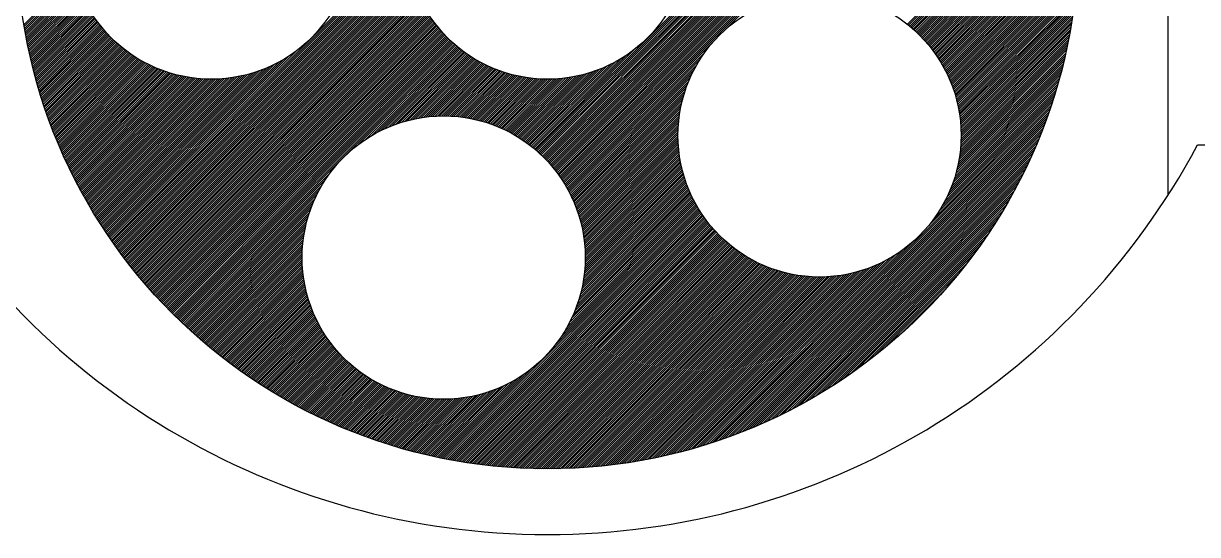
# Model space of a CAD drawing. Extents: x 289.68 to 298.89, y 147.27 to 156.69.
# Drawn here: x 292.2447 to 292.4985, y 149.7448 to 149.8552 of the extents above; entities that cross this region are included whole.
import ezdxf

# ---------------------------------------------------------------- set-up
doc = ezdxf.new("R2010")
doc.units = 0
doc.header["$MEASUREMENT"] = 0
doc.layers.add('DETALHES', color=4, linetype='CONTINUOUS')

msp = doc.modelspace()

# ---------------------------------------------------------------- linework, layer by layer
at = {"layer": 'DETALHES', "color": 3}
for p, q in [((292.49204, 149.93108), (292.49204, 149.81805)), ((292.49847, 149.829), (292.75, 149.829))]:
    msp.add_line(p, q, dxfattribs=at)
at = {"layer": 'DETALHES', "color": 1}
for p, q in [((292.39666, 149.85413), (292.43324, 149.89071)), ((292.43575, 149.85505), (292.47146, 149.89076)), ((292.43601, 149.85485), (292.47151, 149.89036)), ((292.36098, 149.82163), (292.42701, 149.88766)), ((292.36116, 149.82135), (292.42773, 149.88793)), ((292.36134, 149.82108), (292.42849, 149.88823)), ((292.36151, 149.8208), (292.42929, 149.88857)), ((292.36168, 149.82051), (292.43014, 149.88897)), ((292.36185, 149.82023), (292.43106, 149.88944)), ((292.36202, 149.81994), (292.43208, 149.89)), ((292.43626, 149.85465), (292.47157, 149.88996)), ((292.4365, 149.85444), (292.47163, 149.88956)), ((292.43675, 149.85423), (292.47168, 149.88916)), ((292.43699, 149.85402), (292.47174, 149.88876)), ((292.43723, 149.85381), (292.47179, 149.88836)), ((292.43747, 149.85359), (292.47184, 149.88796)), ((292.43771, 149.85337), (292.47189, 149.88755)), ((292.35543, 149.82789), (292.4136, 149.88606)), ((292.35567, 149.82768), (292.41401, 149.88602)), ((292.35591, 149.82747), (292.41443, 149.88598)), ((292.35615, 149.82725), (292.41485, 149.88595)), ((292.35639, 149.82703), (292.41528, 149.88593)), ((292.35662, 149.82681), (292.41572, 149.88591)), ((292.35685, 149.82659), (292.41616, 149.8859)), ((292.35708, 149.82636), (292.41661, 149.88589)), ((292.35731, 149.82614), (292.41707, 149.8859)), ((292.35753, 149.82591), (292.41753, 149.8859)), ((292.35775, 149.82567), (292.418, 149.88592)), ((292.35797, 149.82544), (292.41848, 149.88594)), ((292.35819, 149.8252), (292.41896, 149.88597)), ((292.35841, 149.82496), (292.41946, 149.88601)), ((292.35862, 149.82472), (292.41996, 149.88606)), ((292.35883, 149.82448), (292.42047, 149.88612)), ((292.35904, 149.82423), (292.421, 149.88619)), ((292.35924, 149.82398), (292.42153, 149.88627)), ((292.35944, 149.82373), (292.42207, 149.88636)), ((292.35964, 149.82347), (292.42263, 149.88646)), ((292.35984, 149.82322), (292.4232, 149.88658)), ((292.36004, 149.82296), (292.42379, 149.88671)), ((292.36023, 149.8227), (292.42439, 149.88686)), ((292.36042, 149.82243), (292.42502, 149.88703)), ((292.36061, 149.82217), (292.42566, 149.88721)), ((292.36079, 149.8219), (292.42632, 149.88742)), ((292.43794, 149.85315), (292.47194, 149.88715)), ((292.43817, 149.85293), (292.47198, 149.88674)), ((292.4384, 149.8527), (292.47203, 149.88633)), ((292.43862, 149.85247), (292.47207, 149.88592)), ((292.43885, 149.85224), (292.47212, 149.88551)), ((292.43907, 149.85201), (292.47216, 149.8851)), ((292.43929, 149.85177), (292.4722, 149.88468)), ((292.43951, 149.85153), (292.47224, 149.88427)), ((292.43972, 149.85129), (292.47228, 149.88385)), ((292.43993, 149.85105), (292.47231, 149.88343)), ((292.44014, 149.85081), (292.47235, 149.88301)), ((292.44035, 149.85056), (292.47238, 149.88259)), ((292.44055, 149.85031), (292.47241, 149.88217)), ((292.44075, 149.85006), (292.47244, 149.88175)), ((292.44095, 149.8498), (292.47247, 149.88132)), ((292.44115, 149.84954), (292.4725, 149.88089)), ((292.44135, 149.84928), (292.47252, 149.88046)), ((292.44154, 149.84902), (292.47255, 149.88003)), ((292.44173, 149.84876), (292.47257, 149.8796)), ((292.44191, 149.84849), (292.47259, 149.87917)), ((292.4421, 149.84822), (292.47261, 149.87873)), ((292.44228, 149.84795), (292.47263, 149.8783)), ((292.44246, 149.84767), (292.47265, 149.87786)), ((292.44264, 149.8474), (292.47266, 149.87742)), ((292.44281, 149.84712), (292.47267, 149.87698)), ((292.44298, 149.84683), (292.47269, 149.87654)), ((292.44315, 149.84655), (292.4727, 149.87609)), ((292.44332, 149.84626), (292.4727, 149.87565)), ((292.44348, 149.84597), (292.47271, 149.8752)), ((292.26349, 149.80865), (292.32739, 149.87256)), ((292.44365, 149.84568), (292.47272, 149.87475)), ((292.44381, 149.84538), (292.47272, 149.8743)), ((292.44396, 149.84508), (292.47272, 149.87384)), ((292.44411, 149.84478), (292.47272, 149.87339)), ((292.44426, 149.84448), (292.47272, 149.87293)), ((292.44441, 149.84417), (292.47271, 149.87247)), ((292.26367, 149.80838), (292.32741, 149.87212)), ((292.26386, 149.80812), (292.32744, 149.8717)), ((292.26405, 149.80785), (292.32747, 149.87127)), ((292.26424, 149.80758), (292.32751, 149.87086)), ((292.26442, 149.80732), (292.32755, 149.87044)), ((292.26461, 149.80705), (292.3276, 149.87004)), ((292.44456, 149.84386), (292.47271, 149.87201)), ((292.4447, 149.84355), (292.4727, 149.87155)), ((292.44484, 149.84324), (292.47269, 149.87109)), ((292.44497, 149.84292), (292.47268, 149.87062)), ((292.44511, 149.8426), (292.47266, 149.87015)), ((292.2648, 149.80679), (292.32765, 149.86963)), ((292.26499, 149.80652), (292.32771, 149.86924)), ((292.26518, 149.80626), (292.32777, 149.86884)), ((292.26538, 149.806), (292.32784, 149.86846)), ((292.26557, 149.80573), (292.32791, 149.86807)), ((292.26576, 149.80547), (292.32798, 149.86769)), ((292.26596, 149.80521), (292.32806, 149.86732)), ((292.44524, 149.84227), (292.47265, 149.86968)), ((292.44536, 149.84194), (292.47263, 149.86921)), ((292.44549, 149.84161), (292.47261, 149.86873)), ((292.44561, 149.84128), (292.47259, 149.86826)), ((292.44572, 149.84094), (292.47256, 149.86778)), ((292.44584, 149.8406), (292.47254, 149.8673)), ((292.24478, 149.85492), (292.25573, 149.86587)), ((292.24484, 149.85453), (292.25583, 149.86552)), ((292.24491, 149.85414), (292.25593, 149.86516)), ((292.24498, 149.85376), (292.25604, 149.86481)), ((292.26615, 149.80495), (292.32814, 149.86694)), ((292.26634, 149.80469), (292.32823, 149.86658)), ((292.26654, 149.80443), (292.32832, 149.86621)), ((292.26674, 149.80418), (292.32841, 149.86585)), ((292.26693, 149.80392), (292.32851, 149.8655)), ((292.26713, 149.80366), (292.32861, 149.86514)), ((292.26733, 149.80341), (292.32872, 149.86479)), ((292.44595, 149.84026), (292.47251, 149.86682)), ((292.44606, 149.83991), (292.47248, 149.86633)), ((292.44616, 149.83956), (292.47244, 149.86584)), ((292.44626, 149.83921), (292.47241, 149.86535)), ((292.44636, 149.83885), (292.47237, 149.86486)), ((292.24505, 149.85337), (292.25614, 149.86447)), ((292.24512, 149.85299), (292.25626, 149.86413)), ((292.24519, 149.8526), (292.25637, 149.86379)), ((292.24526, 149.85222), (292.25649, 149.86345)), ((292.24534, 149.85184), (292.25661, 149.86312)), ((292.24541, 149.85146), (292.25674, 149.86279)), ((292.24549, 149.85108), (292.25686, 149.86246)), ((292.24556, 149.85071), (292.25699, 149.86214)), ((292.26753, 149.80315), (292.32883, 149.86445)), ((292.26773, 149.8029), (292.32894, 149.86411)), ((292.26793, 149.80264), (292.32905, 149.86377)), ((292.26813, 149.80239), (292.32917, 149.86343)), ((292.26833, 149.80214), (292.32929, 149.8631)), ((292.26853, 149.80188), (292.32942, 149.86277)), ((292.26874, 149.80163), (292.32955, 149.86244)), ((292.44645, 149.83849), (292.47233, 149.86437)), ((292.44654, 149.83812), (292.47229, 149.86387)), ((292.44662, 149.83775), (292.47225, 149.86337)), ((292.44671, 149.83738), (292.4722, 149.86287)), ((292.44678, 149.837), (292.47215, 149.86237)), ((292.24564, 149.85033), (292.25713, 149.86182)), ((292.24572, 149.84995), (292.25727, 149.8615)), ((292.2458, 149.84958), (292.2574, 149.86119)), ((292.24588, 149.84921), (292.25755, 149.86087)), ((292.24596, 149.84883), (292.25769, 149.86057)), ((292.24605, 149.84846), (292.25784, 149.86026)), ((292.24613, 149.84809), (292.25799, 149.85996)), ((292.24622, 149.84772), (292.25815, 149.85966)), ((292.26894, 149.80138), (292.32968, 149.86212)), ((292.26914, 149.80113), (292.32981, 149.8618)), ((292.26935, 149.80088), (292.32995, 149.86148)), ((292.26955, 149.80063), (292.33009, 149.86117)), ((292.26976, 149.80038), (292.33023, 149.86086)), ((292.26997, 149.80014), (292.33038, 149.86055)), ((292.27017, 149.79989), (292.33053, 149.86024)), ((292.27038, 149.79964), (292.33068, 149.85994)), ((292.27059, 149.7994), (292.33083, 149.85964)), ((292.44686, 149.83662), (292.4721, 149.86186)), ((292.44692, 149.83623), (292.47204, 149.86135)), ((292.44699, 149.83584), (292.47199, 149.86084)), ((292.44705, 149.83545), (292.47193, 149.86033)), ((292.4471, 149.83505), (292.47187, 149.85981)), ((292.2463, 149.84736), (292.2583, 149.85936)), ((292.24639, 149.84699), (292.25846, 149.85906)), ((292.24648, 149.84662), (292.25863, 149.85877)), ((292.24657, 149.84626), (292.25879, 149.85848)), ((292.24666, 149.84589), (292.25896, 149.8582)), ((292.24675, 149.84553), (292.25913, 149.85791)), ((292.24684, 149.84517), (292.2593, 149.85763)), ((292.24694, 149.84481), (292.25948, 149.85735)), ((292.24703, 149.84445), (292.25965, 149.85707)), ((292.2708, 149.79915), (292.33099, 149.85934)), ((292.27101, 149.79891), (292.33115, 149.85905)), ((292.27122, 149.79866), (292.33131, 149.85875)), ((292.27143, 149.79842), (292.33148, 149.85846)), ((292.27164, 149.79818), (292.33164, 149.85818)), ((292.27186, 149.79794), (292.33181, 149.85789)), ((292.27207, 149.79769), (292.33199, 149.85761)), ((292.27228, 149.79745), (292.33216, 149.85733)), ((292.44715, 149.83465), (292.4718, 149.85929)), ((292.4472, 149.83424), (292.47173, 149.85877)), ((292.44724, 149.83382), (292.47166, 149.85825)), ((292.44727, 149.8334), (292.47159, 149.85772)), ((292.4473, 149.83298), (292.47151, 149.85719)), ((292.24713, 149.84409), (292.25984, 149.8568)), ((292.24722, 149.84373), (292.26002, 149.85653)), ((292.24732, 149.84338), (292.2602, 149.85626)), ((292.24742, 149.84302), (292.26039, 149.85599)), ((292.24752, 149.84266), (292.26058, 149.85573)), ((292.24762, 149.84231), (292.26078, 149.85547)), ((292.24772, 149.84196), (292.26097, 149.85521)), ((292.24782, 149.84161), (292.26117, 149.85495)), ((292.24792, 149.84125), (292.26137, 149.8547)), ((292.2725, 149.79721), (292.33234, 149.85706)), ((292.27271, 149.79697), (292.33252, 149.85678)), ((292.27293, 149.79674), (292.3327, 149.85651)), ((292.27314, 149.7965), (292.33289, 149.85624)), ((292.27336, 149.79626), (292.33308, 149.85598)), ((292.27358, 149.79602), (292.33327, 149.85571)), ((292.2738, 149.79579), (292.33346, 149.85545)), ((292.27401, 149.79555), (292.33366, 149.85519)), ((292.27423, 149.79532), (292.33386, 149.85494)), ((292.27445, 149.79508), (292.33406, 149.85468)), ((292.44733, 149.83255), (292.47143, 149.85666)), ((292.44735, 149.83211), (292.47135, 149.85612)), ((292.44736, 149.83167), (292.47127, 149.85558)), ((292.44736, 149.83122), (292.47118, 149.85504)), ((292.24803, 149.8409), (292.26157, 149.85445)), ((292.24813, 149.84055), (292.26178, 149.8542)), ((292.24824, 149.84021), (292.26199, 149.85395)), ((292.24835, 149.83986), (292.2622, 149.85371)), ((292.24845, 149.83951), (292.26241, 149.85347)), ((292.24856, 149.83917), (292.26262, 149.85323)), ((292.24867, 149.83882), (292.26284, 149.85299)), ((292.24878, 149.83848), (292.26306, 149.85275)), ((292.24889, 149.83813), (292.26328, 149.85252)), ((292.24901, 149.83779), (292.26351, 149.85229)), ((292.24912, 149.83745), (292.26373, 149.85206)), ((292.27468, 149.79485), (292.33426, 149.85443)), ((292.2749, 149.79462), (292.33446, 149.85418)), ((292.27512, 149.79438), (292.33467, 149.85394)), ((292.27534, 149.79415), (292.33488, 149.85369)), ((292.27556, 149.79392), (292.3351, 149.85345)), ((292.27579, 149.79369), (292.33531, 149.85321)), ((292.27601, 149.79346), (292.33553, 149.85297)), ((292.27624, 149.79323), (292.33575, 149.85274)), ((292.27646, 149.793), (292.33597, 149.85251)), ((292.27669, 149.79277), (292.33619, 149.85228)), ((292.27692, 149.79255), (292.33642, 149.85205)), ((292.44729, 149.82887), (292.47069, 149.85227)), ((292.44732, 149.82936), (292.47079, 149.85283)), ((292.44734, 149.82983), (292.47089, 149.85339)), ((292.44736, 149.83077), (292.47109, 149.85449)), ((292.44736, 149.8303), (292.47099, 149.85394)), ((292.24923, 149.83711), (292.26396, 149.85184)), ((292.24935, 149.83677), (292.26419, 149.85162)), ((292.24947, 149.83643), (292.26443, 149.8514)), ((292.24958, 149.8361), (292.26466, 149.85118)), ((292.2497, 149.83576), (292.2649, 149.85096)), ((292.24982, 149.83542), (292.26514, 149.85075)), ((292.24994, 149.83509), (292.26539, 149.85054)), ((292.25006, 149.83475), (292.26563, 149.85033)), ((292.25018, 149.83442), (292.26588, 149.85012)), ((292.2503, 149.83409), (292.26613, 149.84992)), ((292.25042, 149.83376), (292.26639, 149.84972)), ((292.25055, 149.83343), (292.26664, 149.84952)), ((292.27715, 149.79232), (292.33665, 149.85183)), ((292.27737, 149.79209), (292.33688, 149.8516)), ((292.2776, 149.79187), (292.33712, 149.85138)), ((292.27783, 149.79164), (292.33735, 149.85116)), ((292.27806, 149.79142), (292.33759, 149.85095)), ((292.27829, 149.7912), (292.33783, 149.85074)), ((292.27853, 149.79097), (292.33808, 149.85053)), ((292.31712, 149.82912), (292.33832, 149.85032)), ((292.31866, 149.8302), (292.33857, 149.85011)), ((292.31988, 149.83096), (292.33882, 149.84991)), ((292.32093, 149.83156), (292.33908, 149.84971)), ((292.32188, 149.83205), (292.33933, 149.84951)), ((292.35518, 149.8281), (292.37654, 149.84945)), ((292.36219, 149.81965), (292.39369, 149.85116)), ((292.44707, 149.82684), (292.47023, 149.85)), ((292.44714, 149.82736), (292.47035, 149.85057)), ((292.4472, 149.82787), (292.47046, 149.85114)), ((292.44725, 149.82838), (292.47058, 149.85171)), ((292.25067, 149.8331), (292.2669, 149.84932)), ((292.2508, 149.83277), (292.26716, 149.84913)), ((292.25092, 149.83244), (292.26742, 149.84894)), ((292.25105, 149.83211), (292.26769, 149.84875)), ((292.25118, 149.83179), (292.26796, 149.84856)), ((292.25131, 149.83146), (292.26823, 149.84838)), ((292.25144, 149.83113), (292.2685, 149.8482)), ((292.25157, 149.83081), (292.26878, 149.84802)), ((292.2517, 149.83049), (292.26905, 149.84784)), ((292.25183, 149.83016), (292.26933, 149.84767)), ((292.25196, 149.82984), (292.26962, 149.8475)), ((292.2521, 149.82952), (292.2699, 149.84733)), ((292.25223, 149.8292), (292.27019, 149.84716)), ((292.25237, 149.82888), (292.27048, 149.847)), ((292.26294, 149.80946), (292.30097, 149.8475)), ((292.26312, 149.80919), (292.30219, 149.84827)), ((292.2633, 149.80892), (292.30375, 149.84937)), ((292.32275, 149.83247), (292.33959, 149.84931)), ((292.32356, 149.83283), (292.33985, 149.84912)), ((292.32433, 149.83314), (292.34011, 149.84893)), ((292.32506, 149.83342), (292.34038, 149.84874)), ((292.32576, 149.83366), (292.34065, 149.84855)), ((292.32643, 149.83388), (292.34092, 149.84837)), ((292.32708, 149.83407), (292.34119, 149.84819)), ((292.3277, 149.83425), (292.34147, 149.84801)), ((292.32831, 149.8344), (292.34174, 149.84783)), ((292.3289, 149.83454), (292.34203, 149.84766)), ((292.32948, 149.83466), (292.34231, 149.84749)), ((292.33004, 149.83477), (292.3426, 149.84732)), ((292.33059, 149.83486), (292.34288, 149.84715)), ((292.33113, 149.83494), (292.34318, 149.84699)), ((292.35443, 149.82871), (292.37265, 149.84693)), ((292.35468, 149.82851), (292.37371, 149.84754)), ((292.35493, 149.8283), (292.37495, 149.84832)), ((292.36235, 149.81936), (292.39195, 149.84896)), ((292.36251, 149.81907), (292.39098, 149.84754)), ((292.44655, 149.82405), (292.46957, 149.84706)), ((292.44668, 149.82463), (292.46971, 149.84766)), ((292.4468, 149.8252), (292.46984, 149.84825)), ((292.4469, 149.82576), (292.46998, 149.84883)), ((292.44699, 149.82631), (292.4701, 149.84942)), ((292.2525, 149.82856), (292.27078, 149.84684)), ((292.25264, 149.82825), (292.27107, 149.84668)), ((292.25278, 149.82793), (292.27137, 149.84653)), ((292.25291, 149.82761), (292.27168, 149.84637)), ((292.25305, 149.8273), (292.27198, 149.84623)), ((292.25319, 149.82698), (292.27229, 149.84608)), ((292.25333, 149.82667), (292.2726, 149.84593)), ((292.25348, 149.82636), (292.27291, 149.84579)), ((292.25362, 149.82605), (292.27323, 149.84566)), ((292.25376, 149.82573), (292.27355, 149.84552)), ((292.2539, 149.82542), (292.27387, 149.84539)), ((292.25405, 149.82511), (292.2742, 149.84526)), ((292.25419, 149.8248), (292.27452, 149.84513)), ((292.25434, 149.8245), (292.27486, 149.84501)), ((292.25449, 149.82419), (292.27519, 149.84489)), ((292.25463, 149.82388), (292.27553, 149.84478)), ((292.25478, 149.82358), (292.27587, 149.84466)), ((292.25493, 149.82327), (292.27622, 149.84455)), ((292.25508, 149.82297), (292.27656, 149.84445)), ((292.26149, 149.81165), (292.2944, 149.84456)), ((292.26167, 149.81138), (292.29507, 149.84478)), ((292.26185, 149.8111), (292.29577, 149.84503)), ((292.26203, 149.81083), (292.2965, 149.8453)), ((292.26221, 149.81055), (292.29727, 149.84562)), ((292.26239, 149.81028), (292.29809, 149.84598)), ((292.26257, 149.81001), (292.29896, 149.8464)), ((292.26275, 149.80973), (292.29991, 149.84689)), ((292.33165, 149.83501), (292.34347, 149.84683)), ((292.33217, 149.83508), (292.34377, 149.84667)), ((292.33267, 149.83513), (292.34407, 149.84652)), ((292.33317, 149.83517), (292.34437, 149.84637)), ((292.33366, 149.8352), (292.34467, 149.84622)), ((292.33414, 149.83523), (292.34498, 149.84607)), ((292.33461, 149.83525), (292.34529, 149.84593)), ((292.33508, 149.83526), (292.34561, 149.84579)), ((292.33553, 149.83526), (292.34592, 149.84565)), ((292.33598, 149.83526), (292.34624, 149.84551)), ((292.33643, 149.83524), (292.34656, 149.84538)), ((292.33687, 149.83523), (292.34689, 149.84525)), ((292.3373, 149.83521), (292.34722, 149.84513)), ((292.33772, 149.83518), (292.34755, 149.845)), ((292.33815, 149.83515), (292.34789, 149.84489)), ((292.33856, 149.83511), (292.34822, 149.84477)), ((292.33897, 149.83506), (292.34857, 149.84466)), ((292.33938, 149.83501), (292.34891, 149.84455)), ((292.33978, 149.83496), (292.34926, 149.84444)), ((292.35232, 149.83023), (292.36646, 149.84438)), ((292.35259, 149.83005), (292.36711, 149.84458)), ((292.35286, 149.82987), (292.36779, 149.84479)), ((292.35313, 149.82968), (292.36849, 149.84504)), ((292.35339, 149.82949), (292.36922, 149.84532)), ((292.35366, 149.8293), (292.37, 149.84564)), ((292.35392, 149.82911), (292.37081, 149.846)), ((292.35417, 149.82891), (292.37169, 149.84643)), ((292.36266, 149.81877), (292.39028, 149.84638)), ((292.36282, 149.81847), (292.38971, 149.84536)), ((292.36297, 149.81817), (292.38925, 149.84444)), ((292.44584, 149.82152), (292.46896, 149.84464)), ((292.44605, 149.82218), (292.46912, 149.84525)), ((292.44624, 149.82282), (292.46927, 149.84586)), ((292.4464, 149.82344), (292.46942, 149.84646)), ((292.25523, 149.82266), (292.27692, 149.84435)), ((292.25538, 149.82236), (292.27727, 149.84425)), ((292.25554, 149.82206), (292.27763, 149.84415)), ((292.25569, 149.82176), (292.27799, 149.84406)), ((292.25584, 149.82145), (292.27836, 149.84397)), ((292.256, 149.82115), (292.27873, 149.84389)), ((292.25615, 149.82085), (292.27911, 149.84381)), ((292.25631, 149.82056), (292.27948, 149.84373)), ((292.25646, 149.82026), (292.27987, 149.84366)), ((292.25662, 149.81996), (292.28025, 149.84359)), ((292.25678, 149.81966), (292.28065, 149.84353)), ((292.25694, 149.81937), (292.28104, 149.84347)), ((292.2571, 149.81907), (292.28144, 149.84342)), ((292.25726, 149.81878), (292.28185, 149.84337)), ((292.25742, 149.81849), (292.28226, 149.84333)), ((292.25758, 149.81819), (292.28268, 149.84329)), ((292.25774, 149.8179), (292.2831, 149.84326)), ((292.25791, 149.81761), (292.28352, 149.84323)), ((292.25807, 149.81732), (292.28396, 149.84321)), ((292.25823, 149.81703), (292.28439, 149.84319)), ((292.2584, 149.81674), (292.28484, 149.84318)), ((292.25856, 149.81645), (292.28529, 149.84318)), ((292.25873, 149.81616), (292.28575, 149.84318)), ((292.2589, 149.81588), (292.28621, 149.84319)), ((292.25907, 149.81559), (292.28668, 149.84321)), ((292.25923, 149.8153), (292.28716, 149.84323)), ((292.2594, 149.81502), (292.28765, 149.84327)), ((292.25957, 149.81474), (292.28815, 149.84331)), ((292.25974, 149.81445), (292.28866, 149.84336)), ((292.25992, 149.81417), (292.28917, 149.84342)), ((292.26009, 149.81389), (292.2897, 149.8435)), ((292.26026, 149.8136), (292.29023, 149.84358)), ((292.26043, 149.81332), (292.29078, 149.84367)), ((292.26061, 149.81304), (292.29135, 149.84378)), ((292.26078, 149.81276), (292.29192, 149.8439)), ((292.26096, 149.81249), (292.29251, 149.84404)), ((292.26114, 149.81221), (292.29312, 149.8442)), ((292.26131, 149.81193), (292.29375, 149.84437)), ((292.34017, 149.8349), (292.34961, 149.84434)), ((292.34057, 149.83484), (292.34997, 149.84424)), ((292.34095, 149.83477), (292.35033, 149.84415)), ((292.34134, 149.8347), (292.35069, 149.84406)), ((292.34171, 149.83462), (292.35106, 149.84397)), ((292.34209, 149.83454), (292.35143, 149.84388)), ((292.34246, 149.83446), (292.3518, 149.8438)), ((292.34283, 149.83437), (292.35218, 149.84373)), ((292.34319, 149.83428), (292.35257, 149.84366)), ((292.34355, 149.83418), (292.35295, 149.84359)), ((292.3439, 149.83409), (292.35334, 149.84353)), ((292.34425, 149.83398), (292.35374, 149.84347)), ((292.3446, 149.83388), (292.35414, 149.84342)), ((292.34495, 149.83377), (292.35455, 149.84337)), ((292.34529, 149.83365), (292.35496, 149.84333)), ((292.34563, 149.83354), (292.35538, 149.84329)), ((292.34596, 149.83342), (292.3558, 149.84325)), ((292.34629, 149.8333), (292.35622, 149.84323)), ((292.34662, 149.83317), (292.35666, 149.8432)), ((292.34695, 149.83304), (292.3571, 149.84319)), ((292.34727, 149.83291), (292.35754, 149.84318)), ((292.34759, 149.83277), (292.35799, 149.84318)), ((292.34791, 149.83264), (292.35845, 149.84318)), ((292.34822, 149.8325), (292.35891, 149.84319)), ((292.34853, 149.83235), (292.35939, 149.84321)), ((292.34884, 149.8322), (292.35987, 149.84324)), ((292.34914, 149.83206), (292.36036, 149.84327)), ((292.34944, 149.8319), (292.36085, 149.84331)), ((292.34974, 149.83175), (292.36136, 149.84337)), ((292.35004, 149.83159), (292.36188, 149.84343)), ((292.35033, 149.83143), (292.3624, 149.8435)), ((292.35062, 149.83127), (292.36294, 149.84358)), ((292.35091, 149.8311), (292.36349, 149.84368)), ((292.3512, 149.83093), (292.36406, 149.84379)), ((292.35148, 149.83076), (292.36463, 149.84391)), ((292.35176, 149.83059), (292.36523, 149.84405)), ((292.35204, 149.83041), (292.36584, 149.84421)), ((292.36312, 149.81786), (292.38885, 149.84359)), ((292.36326, 149.81755), (292.3885, 149.84279)), ((292.36341, 149.81724), (292.3882, 149.84203)), ((292.44469, 149.81855), (292.46827, 149.84213)), ((292.44504, 149.81935), (292.46845, 149.84276)), ((292.44534, 149.82011), (292.46862, 149.84339)), ((292.4456, 149.82083), (292.46879, 149.84402)), ((292.36355, 149.81692), (292.38793, 149.84131)), ((292.36368, 149.81661), (292.3877, 149.84062)), ((292.36382, 149.81629), (292.38749, 149.83996)), ((292.36395, 149.81596), (292.3873, 149.83931)), ((292.44257, 149.81461), (292.46749, 149.83953)), ((292.44327, 149.81577), (292.46769, 149.84019)), ((292.44383, 149.81678), (292.46789, 149.84084)), ((292.44429, 149.8177), (292.46808, 149.84149)), ((292.36407, 149.81564), (292.38713, 149.83869)), ((292.3642, 149.81531), (292.38698, 149.83809)), ((292.36432, 149.81497), (292.38685, 149.8375)), ((292.36444, 149.81464), (292.38673, 149.83693)), ((292.39422, 149.7649), (292.46684, 149.83752)), ((292.39491, 149.76514), (292.46661, 149.83684)), ((292.43992, 149.81105), (292.46706, 149.8382)), ((292.44161, 149.8132), (292.46728, 149.83887)), ((292.36455, 149.8143), (292.38663, 149.83637)), ((292.36467, 149.81395), (292.38654, 149.83583)), ((292.36477, 149.81361), (292.38646, 149.83529)), ((292.36488, 149.81326), (292.38639, 149.83477)), ((292.36498, 149.81291), (292.38633, 149.83426)), ((292.3956, 149.76537), (292.46637, 149.83614)), ((292.3963, 149.76562), (292.46613, 149.83544)), ((292.39701, 149.76587), (292.46587, 149.83474)), ((292.36508, 149.81255), (292.38628, 149.83375)), ((292.36517, 149.81219), (292.38624, 149.83326)), ((292.36526, 149.81182), (292.38621, 149.83278)), ((292.36535, 149.81146), (292.38619, 149.8323)), ((292.36543, 149.81108), (292.38617, 149.83183)), ((292.39773, 149.76613), (292.46561, 149.83402)), ((292.39845, 149.7664), (292.46534, 149.8333)), ((292.39918, 149.76668), (292.46506, 149.83256)), ((292.39993, 149.76697), (292.46477, 149.83182)), ((292.36551, 149.81071), (292.38617, 149.83137)), ((292.36558, 149.81033), (292.38617, 149.83091)), ((292.36565, 149.80994), (292.38617, 149.83046)), ((292.36572, 149.80955), (292.38618, 149.83002)), ((292.36578, 149.80916), (292.3862, 149.82958)), ((292.36584, 149.80876), (292.38622, 149.82915)), ((292.40068, 149.76727), (292.46447, 149.83106)), ((292.40145, 149.76758), (292.46416, 149.8303)), ((292.40222, 149.7679), (292.46384, 149.82953)), ((292.36589, 149.80836), (292.38625, 149.82873)), ((292.36593, 149.80795), (292.38629, 149.82831)), ((292.36598, 149.80754), (292.38633, 149.82789)), ((292.36601, 149.80712), (292.38637, 149.82748)), ((292.36604, 149.8067), (292.38642, 149.82708)), ((292.36607, 149.80627), (292.38648, 149.82668)), ((292.40301, 149.76823), (292.46351, 149.82874)), ((292.40381, 149.76858), (292.46317, 149.82794)), ((292.40462, 149.76894), (292.46281, 149.82713)), ((292.36609, 149.80584), (292.38654, 149.82629)), ((292.36609, 149.80357), (292.3869, 149.82438)), ((292.3661, 149.8054), (292.3866, 149.8259)), ((292.36611, 149.80495), (292.38667, 149.82551)), ((292.36611, 149.80449), (292.38674, 149.82513)), ((292.36611, 149.80403), (292.38682, 149.82475)), ((292.40544, 149.76931), (292.46244, 149.8263)), ((292.40628, 149.76969), (292.46205, 149.82546)), ((292.40714, 149.7701), (292.46165, 149.82461)), ((292.27876, 149.79075), (292.31105, 149.82305)), ((292.36568, 149.79952), (292.38769, 149.82153)), ((292.36576, 149.80006), (292.38758, 149.82187)), ((292.36584, 149.80059), (292.38747, 149.82222)), ((292.3659, 149.80111), (292.38737, 149.82257)), ((292.36596, 149.80162), (292.38727, 149.82292)), ((292.36601, 149.80212), (292.38717, 149.82328)), ((292.36604, 149.80261), (292.38708, 149.82364)), ((292.36607, 149.80309), (292.38699, 149.82401)), ((292.40801, 149.77051), (292.46123, 149.82373)), ((292.4089, 149.77095), (292.4608, 149.82284)), ((292.40981, 149.77141), (292.46034, 149.82193)), ((292.27899, 149.79053), (292.30997, 149.82151)), ((292.27922, 149.79031), (292.30921, 149.82029)), ((292.27946, 149.79009), (292.30861, 149.81924)), ((292.36465, 149.79531), (292.38855, 149.81921)), ((292.36485, 149.79596), (292.38842, 149.81953)), ((292.36503, 149.7966), (292.38829, 149.81986)), ((292.36519, 149.79721), (292.38816, 149.82018)), ((292.36534, 149.79781), (292.38804, 149.82052)), ((292.36546, 149.79839), (292.38792, 149.82085)), ((292.36558, 149.79896), (292.3878, 149.82119)), ((292.41075, 149.77188), (292.45986, 149.821)), ((292.4117, 149.77238), (292.45936, 149.82005)), ((292.41268, 149.77291), (292.45884, 149.81907)), ((292.27969, 149.78987), (292.30812, 149.81829)), ((292.27993, 149.78965), (292.3077, 149.81742)), ((292.28016, 149.78943), (292.30734, 149.81661)), ((292.36153, 149.78856), (292.38972, 149.81674)), ((292.36219, 149.78966), (292.38956, 149.81704)), ((292.36272, 149.79065), (292.38941, 149.81734)), ((292.36316, 149.79155), (292.38926, 149.81765)), ((292.36354, 149.79238), (292.38911, 149.81795)), ((292.36387, 149.79317), (292.38897, 149.81826)), ((292.36416, 149.79391), (292.38883, 149.81858)), ((292.36442, 149.79462), (292.38869, 149.81889)), ((292.41369, 149.77346), (292.45828, 149.81806)), ((292.41472, 149.77405), (292.4577, 149.81702)), ((292.2804, 149.78921), (292.30703, 149.81584)), ((292.28064, 149.789), (292.30675, 149.81511)), ((292.28088, 149.78878), (292.30651, 149.81441)), ((292.33557, 149.76123), (292.3902, 149.81586)), ((292.33595, 149.76116), (292.39037, 149.81558)), ((292.33633, 149.76108), (292.39054, 149.81529)), ((292.33671, 149.76101), (292.39071, 149.81501)), ((292.3371, 149.76094), (292.39089, 149.81473)), ((292.33748, 149.76087), (292.39106, 149.81445)), ((292.33787, 149.7608), (292.39124, 149.81418)), ((292.35932, 149.78543), (292.39004, 149.81615)), ((292.36067, 149.78724), (292.38988, 149.81645)), ((292.4158, 149.77466), (292.45708, 149.81595)), ((292.41691, 149.77532), (292.45643, 149.81484)), ((292.28111, 149.78857), (292.30629, 149.81374)), ((292.28135, 149.78835), (292.3061, 149.81309)), ((292.28159, 149.78814), (292.30592, 149.81247)), ((292.28183, 149.78792), (292.30577, 149.81186)), ((292.33825, 149.76073), (292.39143, 149.81391)), ((292.33864, 149.76067), (292.39161, 149.81364)), ((292.33903, 149.7606), (292.3918, 149.81337)), ((292.33942, 149.76054), (292.39199, 149.8131)), ((292.33981, 149.76047), (292.39218, 149.81284)), ((292.3402, 149.76041), (292.39237, 149.81258)), ((292.3406, 149.76035), (292.39257, 149.81232)), ((292.34099, 149.76029), (292.39277, 149.81207)), ((292.34139, 149.76023), (292.39297, 149.81182)), ((292.34178, 149.76017), (292.39318, 149.81157)), ((292.41806, 149.77602), (292.45573, 149.81368)), ((292.41927, 149.77677), (292.45497, 149.81248)), ((292.28208, 149.78771), (292.30563, 149.81127)), ((292.28232, 149.7875), (292.30551, 149.81069)), ((292.28256, 149.78728), (292.3054, 149.81013)), ((292.2828, 149.78707), (292.30531, 149.80958)), ((292.28305, 149.78686), (292.30523, 149.80904)), ((292.34218, 149.76012), (292.39338, 149.81132)), ((292.34258, 149.76006), (292.39359, 149.81107)), ((292.34298, 149.76001), (292.3938, 149.81083)), ((292.34338, 149.75996), (292.39402, 149.81059)), ((292.34379, 149.75991), (292.39423, 149.81035)), ((292.34419, 149.75986), (292.39445, 149.81012)), ((292.3446, 149.75981), (292.39467, 149.80988)), ((292.34501, 149.75976), (292.3949, 149.80965)), ((292.34541, 149.75972), (292.39512, 149.80943)), ((292.34582, 149.75967), (292.39535, 149.8092)), ((292.34624, 149.75963), (292.39558, 149.80898)), ((292.42054, 149.77758), (292.45416, 149.81121)), ((292.42187, 149.77847), (292.45328, 149.80987)), ((292.28329, 149.78665), (292.30516, 149.80852)), ((292.28354, 149.78644), (292.30509, 149.808)), ((292.28378, 149.78623), (292.30504, 149.8075)), ((292.28403, 149.78603), (292.305, 149.807)), ((292.28427, 149.78582), (292.30497, 149.80651)), ((292.34665, 149.75959), (292.39582, 149.80875)), ((292.34706, 149.75955), (292.39605, 149.80854)), ((292.34748, 149.75951), (292.39629, 149.80832)), ((292.3479, 149.75947), (292.39653, 149.8081)), ((292.34831, 149.75943), (292.39677, 149.80789)), ((292.34873, 149.7594), (292.39702, 149.80768)), ((292.34915, 149.75937), (292.39727, 149.80748)), ((292.34958, 149.75933), (292.39752, 149.80727)), ((292.35, 149.7593), (292.39777, 149.80707)), ((292.35043, 149.75927), (292.39802, 149.80687)), ((292.35085, 149.75925), (292.39828, 149.80667)), ((292.35128, 149.75922), (292.39854, 149.80648)), ((292.39355, 149.76468), (292.43677, 149.80791)), ((292.4233, 149.77944), (292.45231, 149.80845)), ((292.42484, 149.78052), (292.45122, 149.80691)), ((292.28452, 149.78561), (292.30494, 149.80603)), ((292.28477, 149.78541), (292.30492, 149.80556)), ((292.28502, 149.7852), (292.30491, 149.80509)), ((292.28527, 149.78499), (292.30491, 149.80464)), ((292.28552, 149.78479), (292.30492, 149.80419)), ((292.35171, 149.7592), (292.3988, 149.80629)), ((292.35214, 149.75917), (292.39907, 149.8061)), ((292.35258, 149.75915), (292.39933, 149.80591)), ((292.35301, 149.75913), (292.3996, 149.80573)), ((292.35345, 149.75912), (292.39988, 149.80554)), ((292.35389, 149.7591), (292.40015, 149.80536)), ((292.35433, 149.75908), (292.40043, 149.80519)), ((292.35477, 149.75907), (292.40071, 149.80501)), ((292.35521, 149.75906), (292.40099, 149.80484)), ((292.35565, 149.75905), (292.40127, 149.80467)), ((292.3561, 149.75904), (292.40156, 149.8045)), ((292.35655, 149.75904), (292.40185, 149.80434)), ((292.357, 149.75903), (292.40215, 149.80418)), ((292.35745, 149.75903), (292.40244, 149.80402)), ((292.3579, 149.75903), (292.40274, 149.80386)), ((292.3909, 149.76385), (292.43104, 149.80399)), ((292.39155, 149.76405), (292.43206, 149.80455)), ((292.39221, 149.76425), (292.43321, 149.80526)), ((292.39288, 149.76446), (292.43462, 149.80621)), ((292.42653, 149.78176), (292.44999, 149.80522)), ((292.28577, 149.78459), (292.30493, 149.80374)), ((292.28602, 149.78438), (292.30494, 149.8033)), ((292.28627, 149.78418), (292.30496, 149.80287)), ((292.28653, 149.78398), (292.30499, 149.80245)), ((292.28678, 149.78378), (292.30503, 149.80202)), ((292.28703, 149.78358), (292.30506, 149.80161)), ((292.35836, 149.75903), (292.40304, 149.80371)), ((292.35881, 149.75903), (292.40334, 149.80356)), ((292.35927, 149.75903), (292.40365, 149.80341)), ((292.35973, 149.75904), (292.40396, 149.80327)), ((292.3602, 149.75905), (292.40427, 149.80313)), ((292.36066, 149.75906), (292.40459, 149.80299)), ((292.36113, 149.75907), (292.40491, 149.80285)), ((292.3616, 149.75908), (292.40523, 149.80272)), ((292.36207, 149.7591), (292.40555, 149.80259)), ((292.36254, 149.75912), (292.40588, 149.80246)), ((292.36301, 149.75914), (292.40621, 149.80234)), ((292.36349, 149.75916), (292.40655, 149.80222)), ((292.36397, 149.75918), (292.40688, 149.8021)), ((292.36445, 149.75921), (292.40722, 149.80199)), ((292.36493, 149.75924), (292.40757, 149.80187)), ((292.36541, 149.75927), (292.40791, 149.80177)), ((292.3659, 149.7593), (292.40826, 149.80166)), ((292.36639, 149.75934), (292.40862, 149.80156)), ((292.36688, 149.75937), (292.40898, 149.80147)), ((292.36738, 149.75941), (292.40934, 149.80137)), ((292.36787, 149.75945), (292.4097, 149.80129)), ((292.38468, 149.76218), (292.42378, 149.80127)), ((292.38528, 149.76232), (292.42438, 149.80142)), ((292.38589, 149.76247), (292.425, 149.80159)), ((292.3865, 149.76263), (292.42564, 149.80178)), ((292.38711, 149.76279), (292.42631, 149.80199)), ((292.38773, 149.76295), (292.427, 149.80222)), ((292.38835, 149.76312), (292.42772, 149.80249)), ((292.38898, 149.7633), (292.42847, 149.80279)), ((292.38962, 149.76348), (292.42927, 149.80313)), ((292.39026, 149.76366), (292.43012, 149.80353)), ((292.42843, 149.78321), (292.44854, 149.80331)), ((292.28729, 149.78338), (292.30511, 149.8012)), ((292.28754, 149.78318), (292.30516, 149.80079)), ((292.2878, 149.78298), (292.30521, 149.80039)), ((292.28806, 149.78278), (292.30527, 149.8)), ((292.28831, 149.78259), (292.30533, 149.7996)), ((292.28857, 149.78239), (292.3054, 149.79922)), ((292.28883, 149.78219), (292.30547, 149.79884)), ((292.36837, 149.7595), (292.41007, 149.8012)), ((292.36887, 149.75955), (292.41045, 149.80112)), ((292.36938, 149.7596), (292.41082, 149.80104)), ((292.36988, 149.75965), (292.4112, 149.80097)), ((292.37039, 149.7597), (292.41159, 149.8009)), ((292.3709, 149.75976), (292.41198, 149.80084)), ((292.37142, 149.75982), (292.41237, 149.80078)), ((292.37193, 149.75988), (292.41277, 149.80072)), ((292.37245, 149.75994), (292.41318, 149.80067)), ((292.37297, 149.76001), (292.41359, 149.80062)), ((292.3735, 149.76008), (292.414, 149.80058)), ((292.37403, 149.76016), (292.41442, 149.80055)), ((292.37456, 149.76023), (292.41484, 149.80052)), ((292.37509, 149.76031), (292.41528, 149.8005)), ((292.37563, 149.76039), (292.41571, 149.80048)), ((292.37617, 149.76048), (292.41615, 149.80047)), ((292.37671, 149.76057), (292.4166, 149.80046)), ((292.37726, 149.76066), (292.41706, 149.80046)), ((292.37781, 149.76075), (292.41752, 149.80047)), ((292.37836, 149.76085), (292.41799, 149.80048)), ((292.37891, 149.76095), (292.41847, 149.80051)), ((292.37947, 149.76106), (292.41895, 149.80054)), ((292.38004, 149.76117), (292.41945, 149.80058)), ((292.3806, 149.76128), (292.41995, 149.80063)), ((292.38118, 149.7614), (292.42046, 149.80068)), ((292.38175, 149.76152), (292.42098, 149.80075)), ((292.38233, 149.76164), (292.42152, 149.80083)), ((292.38291, 149.76177), (292.42206, 149.80092)), ((292.3835, 149.7619), (292.42262, 149.80102)), ((292.38409, 149.76204), (292.42319, 149.80114)), ((292.43069, 149.78501), (292.44674, 149.80106)), ((292.28909, 149.782), (292.30555, 149.79846)), ((292.28935, 149.7818), (292.30563, 149.79808)), ((292.28961, 149.78161), (292.30571, 149.79771)), ((292.28987, 149.78142), (292.3058, 149.79735)), ((292.29013, 149.78123), (292.30589, 149.79698)), ((292.2904, 149.78103), (292.30599, 149.79662)), ((292.29066, 149.78084), (292.30608, 149.79627)), ((292.43368, 149.78755), (292.4442, 149.79807)), ((292.29092, 149.78065), (292.30619, 149.79592)), ((292.29119, 149.78046), (292.30629, 149.79557)), ((292.29145, 149.78027), (292.3064, 149.79522)), ((292.29172, 149.78008), (292.30652, 149.79488)), ((292.29198, 149.7799), (292.30663, 149.79454)), ((292.29225, 149.77971), (292.30675, 149.79421)), ((292.29252, 149.77952), (292.30687, 149.79388)), ((292.29279, 149.77934), (292.307, 149.79355)), ((292.29306, 149.77915), (292.30713, 149.79322)), ((292.29333, 149.77897), (292.30726, 149.7929)), ((292.2936, 149.77878), (292.3074, 149.79258)), ((292.29387, 149.7786), (292.30753, 149.79226)), ((292.29414, 149.77842), (292.30767, 149.79195)), ((292.29441, 149.77824), (292.30782, 149.79164)), ((292.29469, 149.77805), (292.30797, 149.79133)), ((292.29496, 149.77787), (292.30811, 149.79103)), ((292.29523, 149.77769), (292.30827, 149.79073)), ((292.29551, 149.77751), (292.30842, 149.79043)), ((292.29579, 149.77734), (292.30858, 149.79013)), ((292.29606, 149.77716), (292.30874, 149.78984)), ((292.29634, 149.77698), (292.3089, 149.78955)), ((292.29662, 149.7768), (292.30907, 149.78926)), ((292.2969, 149.77663), (292.30924, 149.78897)), ((292.29718, 149.77645), (292.30941, 149.78869)), ((292.29746, 149.77628), (292.30958, 149.78841)), ((292.29774, 149.77611), (292.30976, 149.78813)), ((292.29802, 149.77593), (292.30994, 149.78785)), ((292.2983, 149.77576), (292.31012, 149.78758)), ((292.29858, 149.77559), (292.3103, 149.78731)), ((292.29887, 149.77542), (292.31049, 149.78704)), ((292.29915, 149.77525), (292.31068, 149.78678)), ((292.29944, 149.77508), (292.31087, 149.78651)), ((292.29972, 149.77491), (292.31107, 149.78625)), ((292.30001, 149.77474), (292.31126, 149.786)), ((292.30029, 149.77457), (292.31146, 149.78574)), ((292.30058, 149.77441), (292.31166, 149.78549)), ((292.30087, 149.77424), (292.31187, 149.78524)), ((292.30116, 149.77408), (292.31207, 149.78499)), ((292.30145, 149.77391), (292.31228, 149.78474)), ((292.30174, 149.77375), (292.31249, 149.7845)), ((292.30203, 149.77358), (292.3127, 149.78426)), ((292.30232, 149.77342), (292.31292, 149.78402)), ((292.30262, 149.77326), (292.31314, 149.78378)), ((292.30291, 149.7731), (292.31336, 149.78355)), ((292.3032, 149.77294), (292.31358, 149.78332)), ((292.3035, 149.77278), (292.31381, 149.78309)), ((292.30379, 149.77262), (292.31403, 149.78286)), ((292.30409, 149.77246), (292.31426, 149.78264)), ((292.30439, 149.77231), (292.3145, 149.78242)), ((292.30468, 149.77215), (292.31473, 149.7822)), ((292.30498, 149.77199), (292.31497, 149.78198)), ((292.30528, 149.77184), (292.31521, 149.78176)), ((292.30558, 149.77168), (292.31545, 149.78155)), ((292.30588, 149.77153), (292.3157, 149.78134)), ((292.30618, 149.77138), (292.31594, 149.78113)), ((292.30649, 149.77122), (292.31619, 149.78093)), ((292.30679, 149.77107), (292.31644, 149.78073)), ((292.30709, 149.77092), (292.3167, 149.78053)), ((292.3074, 149.77077), (292.31695, 149.78033)), ((292.3077, 149.77062), (292.31721, 149.78013)), ((292.30801, 149.77047), (292.31747, 149.77994)), ((292.30831, 149.77033), (292.31774, 149.77975)), ((292.30862, 149.77018), (292.318, 149.77956)), ((292.30893, 149.77003), (292.31827, 149.77938)), ((292.30924, 149.76989), (292.31854, 149.77919)), ((292.30955, 149.76974), (292.31882, 149.77901)), ((292.30986, 149.7696), (292.3191, 149.77883)), ((292.31017, 149.76946), (292.31937, 149.77866)), ((292.31048, 149.76931), (292.31966, 149.77849)), ((292.33444, 149.76146), (292.35161, 149.77864)), ((292.33482, 149.76139), (292.35293, 149.7795)), ((292.33519, 149.76131), (292.35474, 149.78085)), ((292.3108, 149.76917), (292.31994, 149.77832)), ((292.31111, 149.76903), (292.32023, 149.77815)), ((292.31142, 149.76889), (292.32052, 149.77798)), ((292.31174, 149.76875), (292.32081, 149.77782)), ((292.31205, 149.76861), (292.3211, 149.77766)), ((292.31237, 149.76848), (292.3214, 149.77751)), ((292.31269, 149.76834), (292.3217, 149.77735)), ((292.31301, 149.7682), (292.322, 149.7772)), ((292.31333, 149.76807), (292.32231, 149.77705)), ((292.31365, 149.76793), (292.32262, 149.77691)), ((292.31397, 149.7678), (292.32293, 149.77676)), ((292.31429, 149.76767), (292.32325, 149.77662)), ((292.31461, 149.76753), (292.32356, 149.77649)), ((292.31493, 149.7674), (292.32388, 149.77635)), ((292.31526, 149.76727), (292.32421, 149.77622)), ((292.31558, 149.76714), (292.32453, 149.7761)), ((292.31591, 149.76701), (292.32486, 149.77597)), ((292.31623, 149.76689), (292.3252, 149.77585)), ((292.33221, 149.76196), (292.34626, 149.77601)), ((292.33258, 149.76187), (292.347, 149.7763)), ((292.33295, 149.76179), (292.34779, 149.77663)), ((292.33332, 149.76171), (292.34862, 149.77701)), ((292.33369, 149.76162), (292.34952, 149.77745)), ((292.33407, 149.76154), (292.35051, 149.77798)), ((292.31656, 149.76676), (292.32553, 149.77573)), ((292.31689, 149.76663), (292.32587, 149.77562)), ((292.31722, 149.76651), (292.32622, 149.7755)), ((292.31755, 149.76638), (292.32656, 149.7754)), ((292.31788, 149.76626), (292.32691, 149.77529)), ((292.31821, 149.76614), (292.32727, 149.77519)), ((292.31854, 149.76601), (292.32762, 149.77509)), ((292.31887, 149.76589), (292.32798, 149.775)), ((292.31921, 149.76577), (292.32835, 149.77491)), ((292.31954, 149.76565), (292.32871, 149.77482)), ((292.31988, 149.76553), (292.32909, 149.77474)), ((292.32022, 149.76542), (292.32946, 149.77466)), ((292.32055, 149.7653), (292.32984, 149.77459)), ((292.32089, 149.76518), (292.33023, 149.77452)), ((292.32123, 149.76507), (292.33062, 149.77445)), ((292.32157, 149.76495), (292.33101, 149.77439)), ((292.32191, 149.76484), (292.33141, 149.77434)), ((292.32225, 149.76473), (292.33181, 149.77428)), ((292.3226, 149.76461), (292.33222, 149.77424)), ((292.32294, 149.7645), (292.33263, 149.77419)), ((292.32328, 149.76439), (292.33305, 149.77416)), ((292.32363, 149.76429), (292.33347, 149.77413)), ((292.32398, 149.76418), (292.3339, 149.7741)), ((292.32432, 149.76407), (292.33433, 149.77408)), ((292.32467, 149.76396), (292.33478, 149.77407)), ((292.32502, 149.76386), (292.33522, 149.77406)), ((292.32537, 149.76375), (292.33568, 149.77406)), ((292.32572, 149.76365), (292.33614, 149.77407)), ((292.32607, 149.76355), (292.3366, 149.77408)), ((292.32643, 149.76345), (292.33708, 149.7741)), ((292.32678, 149.76335), (292.33756, 149.77413)), ((292.32714, 149.76325), (292.33805, 149.77416)), ((292.32749, 149.76315), (292.33855, 149.77421)), ((292.32785, 149.76305), (292.33906, 149.77427)), ((292.32821, 149.76295), (292.33958, 149.77433)), ((292.32856, 149.76286), (292.34011, 149.77441)), ((292.32892, 149.76276), (292.34065, 149.77449)), ((292.32928, 149.76267), (292.34121, 149.77459)), ((292.32965, 149.76258), (292.34178, 149.77471)), ((292.33001, 149.76249), (292.34236, 149.77483)), ((292.33037, 149.76239), (292.34296, 149.77498)), ((292.33074, 149.7623), (292.34357, 149.77514)), ((292.3311, 149.76222), (292.34421, 149.77532)), ((292.33147, 149.76213), (292.34486, 149.77552)), ((292.33184, 149.76204), (292.34555, 149.77575))]:
    msp.add_line(p, q, dxfattribs=at)
for centre, radius in [((292.35797, 149.87378), 0.11475), ((292.28529, 149.87378), 0.0306), ((292.35797, 149.87378), 0.0306), ((292.41676, 149.83106), 0.0306), ((292.33551, 149.80466), 0.0306)]:
    msp.add_circle(centre, radius, dxfattribs=at)
at = {"layer": 'DETALHES', "color": 3}
msp.add_arc((292.35797, 149.90422), 0.15938, 208.1642, 331.8358, dxfattribs=at)

doc.saveas('drawing.dxf')
